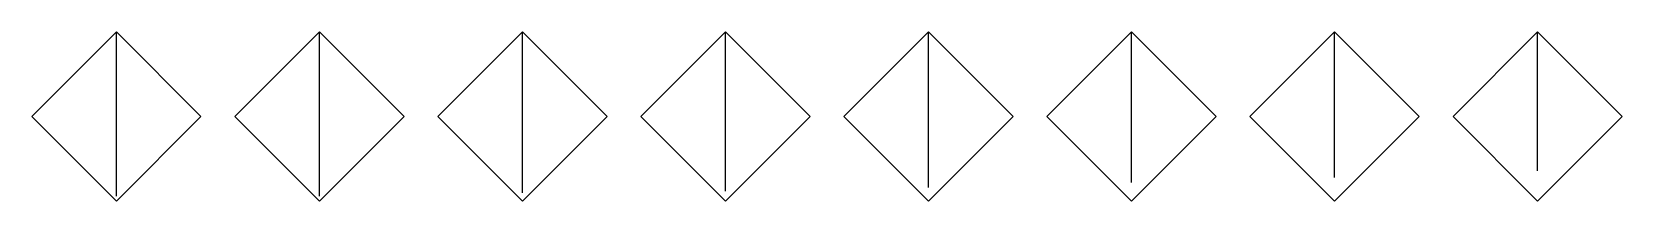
# Model space of a CAD drawing. Extents: x 10 to 950, y 10 to 110.
import ezdxf

# ---------------------------------------------------------------- set-up
doc = ezdxf.new("R2010")
doc.units = 0

msp = doc.modelspace()

# ---------------------------------------------------------------- linework, layer by layer
at = {"color": 7}
for p, q in [((60, 110), (10, 60)), ((60, 13), (60, 110)), ((60, 110), (110, 60)), ((180, 110), (130, 60)), ((180, 13), (180, 110)), ((180, 110), (230, 60)), ((300, 110), (250, 60)), ((300, 15), (300, 110)), ((300, 110), (350, 60)), ((420, 110), (370, 60)), ((420, 16), (420, 110)), ((420, 110), (470, 60)), ((540, 110), (490, 60)), ((540, 18), (540, 110)), ((540, 110), (590, 60)), ((660, 110), (610, 60)), ((660, 21), (660, 110)), ((660, 110), (710, 60)), ((780, 110), (730, 60)), ((780, 24), (780, 110)), ((780, 110), (830, 60)), ((900, 110), (850, 60)), ((900, 28), (900, 110)), ((900, 110), (950, 60)), ((60, 10), (10, 60)), ((60, 10), (110, 60)), ((180, 10), (130, 60)), ((180, 10), (230, 60)), ((300, 10), (250, 60)), ((300, 10), (350, 60)), ((420, 10), (370, 60)), ((420, 10), (470, 60)), ((540, 10), (490, 60)), ((540, 10), (590, 60)), ((660, 10), (610, 60)), ((660, 10), (710, 60)), ((780, 10), (730, 60)), ((780, 10), (830, 60)), ((900, 10), (850, 60)), ((900, 10), (950, 60))]:
    msp.add_line(p, q, dxfattribs=at)

doc.saveas('drawing.dxf')
